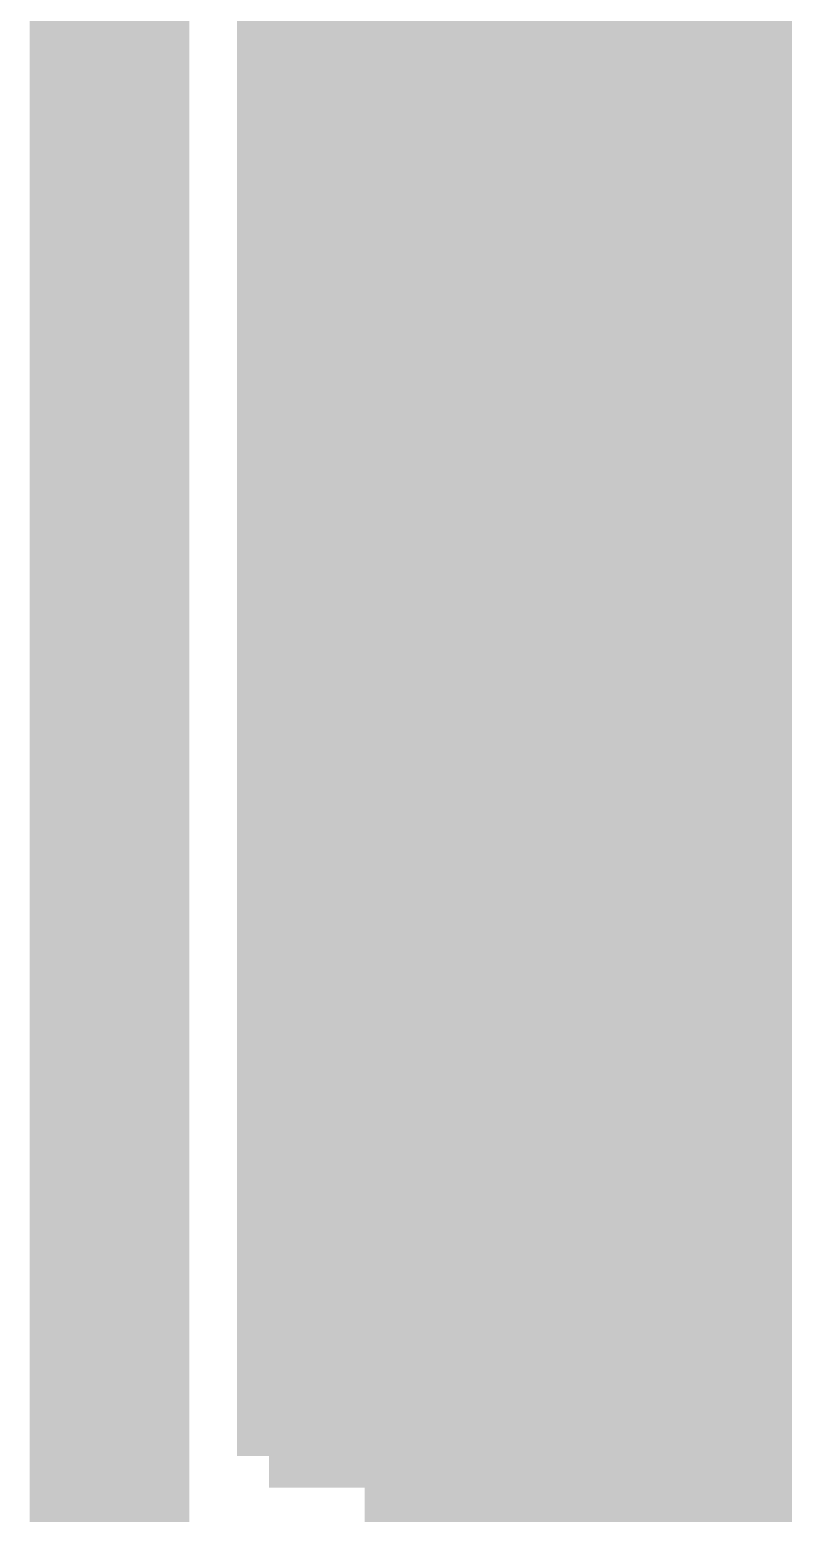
# Model space of a CAD drawing. Extents: x 0 to 95, y -50 to 50.
# Drawn here: x -0.32 to 2.68, y 9.8 to 15.71 of the extents above; entities that cross this region are included whole.
import ezdxf

# ---------------------------------------------------------------- set-up
doc = ezdxf.new("R2010")
doc.units = 0
doc.header["$MEASUREMENT"] = 0
doc.layers.get('0').update_dxf_attribs({"linetype": 'CONTINUOUS'})
for name, color, linetype in [('23-326-0_BOT', 7, 'CONTINUOUS'), ('23-326-0_DRD', 2, 'CONTINUOUS'), ('23-326-0_GND', 1, 'CONTINUOUS'), ('23-326-0_IN1', 3, 'CONTINUOUS'), ('23-326-0_SMB', 5, 'CONTINUOUS'), ('23-326-0_SMT', 10, 'CONTINUOUS'), ('23-326-0_SST', 9, 'CONTINUOUS'), ('23-326-0_TOP', 12, 'CONTINUOUS'), ('THRUHOLE_TAP', 8, 'CONTINUOUS')]:
    doc.layers.add(name, color=color, linetype=linetype)

# ---------------------------------------------------------------- blocks, each defined once
blk = doc.blocks.new('OBLONG_7')
at = {"const_width": 1.99898}
blk.add_lwpolyline([(0, 0.50038), (0, -0.50038)], dxfattribs=at)
at = {"const_width": 0.99949}
for points in [[(-0.499744, 0.50038, 1), (0.499744, 0.50038, 1)], [(-0.499744, -0.50038, 1), (0.499744, -0.50038, 1)]]:
    blk.add_lwpolyline(points, format="xyb", close=True, dxfattribs=at)
blk = doc.blocks.new('OBLONG_45')
at = {"const_width": 2.49936}
blk.add_lwpolyline([(0, 0.50038), (0, -0.50038)], dxfattribs=at)
at = {"const_width": 1.24968}
for points in [[(-0.62484, 0.50038, 1), (0.62484, 0.50038, 1)], [(-0.62484, -0.50038, 1), (0.62484, -0.50038, 1)]]:
    blk.add_lwpolyline(points, format="xyb", close=True, dxfattribs=at)
blk = doc.blocks.new('ROUND_23')
at = {"const_width": 0.8001}
blk.add_lwpolyline([(-0.40005, 0, 1), (0.40005, 0, 1)], format="xyb", close=True, dxfattribs=at)

msp = doc.modelspace()

# ---------------------------------------------------------------- linework, layer by layer
at = {"layer": '23-326-0_BOT', "const_width": 0.254}
for points in [[(10.033, 42.926), (7.239, 40.132), (0.635, 40.132), (0.635, 10.033)], [(0.8636, 40.132), (0.8636, 10.033)], [(0.99568, 15.7226), (0.635, 15.7226)], [(0.9652, 15.494), (0.635, 15.494)], [(0.9652, 15.4305), (0.9652, 14.42974)], [(0.9652, 15.2654), (0.635, 15.2654)], [(0.9652, 15.0368), (0.635, 15.0368)], [(0.9652, 14.8082), (0.635, 14.8082)], [(0.9652, 14.5796), (0.635, 14.5796)], [(0.9652, 14.351), (0.635, 14.351)], [(1.00076, 14.1224), (0.635, 14.1224)], [(1.07696, 13.8938), (0.635, 13.8938)], [(1.0922, 13.86078), (1.0922, 10.033)], [(1.2065, 13.6652), (0.635, 13.6652)], [(1.3208, 13.52296), (1.3208, 10.033)], [(1.4097, 13.4366), (0.635, 13.4366)], [(1.5494, 13.32738), (1.5494, 10.033)], [(1.77038, 13.208), (0.635, 13.208)], [(1.778, 13.20546), (1.778, 10.033)], [(2.0066, 13.1318), (2.0066, 10.033)], [(2.4638, 13.11148), (2.4638, 10.033)], [(2.6924, 13.15974), (2.6924, 10.033)], [(2.2352, 13.10132), (2.2352, 10.033)], [(3.31216, 12.9794), (0.635, 12.9794)], [(3.28422, 12.7508), (0.635, 12.7508)], [(3.29946, 12.5222), (0.635, 12.5222)], [(3.36296, 12.2936), (0.635, 12.2936)], [(3.48234, 12.065), (0.635, 12.065)], [(3.68046, 11.8364), (0.635, 11.8364)], [(4.06654, 11.6078), (0.635, 11.6078)], [(49.67986, 11.3792), (0.635, 11.3792)], [(49.94148, 11.1506), (0.635, 11.1506)], [(59.182, 10.922), (0.635, 10.922)], [(59.182, 10.6934), (0.635, 10.6934)], [(59.182, 10.4648), (0.635, 10.4648)], [(59.182, 10.2362), (0.635, 10.2362)], [(26.797, 10.033), (0.635, 10.033)]]:
    msp.add_lwpolyline(points, dxfattribs=at)
for points in [[(2.29362, 16.75892, 0.4142136), (0.9652, 15.4305)], [(0.9652, 14.42974, 0.4142136), (2.29362, 13.10132)], [(2.29362, 13.10132, 0.4058564), (3.62458, 14.39164)]]:
    msp.add_lwpolyline(points, format="xyb", dxfattribs=at)
at = {"layer": '23-326-0_DRD'}
for points, const_width in [([(0, 0), (59.9948, 0), (59.9948, 49.99482), (0, 49.99482), (0, 0)], 0.635), ([(2.03962, 15.56512), (1.65862, 15.18412)], 0.254), ([(2.54762, 15.56512), (2.03962, 15.56512)], 0.254), ([(2.92862, 15.18412), (2.54762, 15.56512)], 0.254), ([(1.65862, 15.18412), (1.65862, 14.67612)], 0.254), ([(1.65862, 14.67612), (2.03962, 14.29512)], 0.254), ([(2.54762, 14.29512), (2.92862, 14.67612)], 0.254), ([(2.03962, 14.29512), (2.54762, 14.29512)], 0.254)]:
    msp.add_lwpolyline(points, dxfattribs=dict(at, const_width=const_width))
at = {"layer": '23-326-0_GND', "const_width": 0.635}
msp.add_lwpolyline([(0, 0), (59.9948, 0), (59.9948, 49.99482), (0, 49.99482), (0, 0)], dxfattribs=at)
at = {"layer": '23-326-0_IN1', "const_width": 0.254}
for points in [[(2.29362, 13.10132, 0.4058564), (3.62458, 14.39164)], [(1.143, 13.76426, 0.2677451), (2.29362, 13.10053)]]:
    msp.add_lwpolyline(points, format="xyb", dxfattribs=at)
for points in [[(1.143, 13.76426), (1.143, 9.017)], [(1.18872, 13.6906), (1.143, 13.6906)], [(1.38176, 13.462), (1.143, 13.462)], [(1.3716, 13.47216), (1.3716, 8.89)], [(1.6002, 13.29436), (1.6002, 8.89)], [(1.7145, 13.2334), (1.143, 13.2334)], [(1.8288, 13.18514), (1.8288, 8.89)], [(2.7432, 13.17752), (2.7432, 8.89)], [(2.0574, 13.12164), (2.0574, 8.89)], [(2.5146, 13.1191), (2.5146, 8.89)], [(2.286, 13.10132), (2.286, 8.89)], [(3.31978, 13.0048), (1.143, 13.0048)], [(3.28422, 12.7762), (1.143, 12.7762)], [(3.29692, 12.5476), (1.143, 12.5476)], [(3.3528, 12.319), (1.143, 12.319)], [(3.46456, 12.0904), (1.143, 12.0904)], [(3.65252, 11.8618), (1.143, 11.8618)], [(4.00304, 11.6332), (1.143, 11.6332)], [(21.717, 11.4046), (1.143, 11.4046)], [(21.717, 11.176), (1.143, 11.176)], [(21.717, 10.9474), (1.143, 10.9474)], [(21.717, 10.7188), (1.143, 10.7188)], [(21.717, 10.4902), (1.143, 10.4902)], [(21.717, 10.2616), (1.143, 10.2616)], [(21.717, 10.033), (1.143, 10.033)], [(21.717, 9.8044), (1.143, 9.8044)]]:
    msp.add_lwpolyline(points, dxfattribs=at)
at = {"layer": '23-326-0_SST', "const_width": 0.1524}
for points in [[(8.68426, 16.36014), (10.0457, 16.36014), (10.0457, 16.95958), (8.68426, 16.95958), (8.68426, 10.98042), (2.74574, 10.98042), (2.74574, 16.95958), (1.3843, 16.95958), (1.3843, 16.36014), (1.3843, 12.86002), (2.74574, 12.86002)], [(1.3843, 12.86002), (1.3843, 12.26058), (2.74574, 12.26058)]]:
    msp.add_lwpolyline(points, dxfattribs=at)
at = {"layer": '23-326-0_TOP', "const_width": 0.254}
for points in [[(0.635, 39.751), (0.635, 10.033)], [(0.8636, 39.751), (0.8636, 10.033)], [(0.99568, 15.7226), (0.635, 15.7226)], [(0.9652, 15.494), (0.635, 15.494)], [(0.9652, 15.4305), (0.9652, 14.42974)], [(0.9652, 15.2654), (0.635, 15.2654)], [(0.9652, 15.0368), (0.635, 15.0368)], [(0.9652, 14.8082), (0.635, 14.8082)], [(0.9652, 14.5796), (0.635, 14.5796)], [(0.9652, 14.351), (0.635, 14.351)], [(1.00076, 14.1224), (0.635, 14.1224)], [(1.07696, 13.8938), (0.635, 13.8938)], [(1.0922, 13.86078), (1.0922, 10.033)], [(1.2065, 13.6652), (0.635, 13.6652)], [(1.3208, 13.52296), (1.3208, 10.033)], [(1.4097, 13.4366), (0.635, 13.4366)], [(1.5494, 13.32738), (1.5494, 10.033)], [(1.77038, 13.208), (0.635, 13.208)], [(1.778, 13.20546), (1.778, 10.033)], [(2.0066, 13.1318), (2.0066, 10.033)], [(2.4638, 13.11148), (2.4638, 10.033)], [(2.6924, 13.15974), (2.6924, 10.033)], [(2.2352, 13.10132), (2.2352, 10.033)], [(3.31216, 12.9794), (0.635, 12.9794)], [(3.28422, 12.7508), (0.635, 12.7508)], [(3.29946, 12.5222), (0.635, 12.5222)], [(3.36296, 12.2936), (0.635, 12.2936)], [(3.48234, 12.065), (0.635, 12.065)], [(10.795, 11.938), (10.795, 10.033), (0.635, 10.033)], [(3.68046, 11.8364), (0.635, 11.8364)], [(4.06654, 11.6078), (0.635, 11.6078)], [(10.795, 11.3792), (0.635, 11.3792)], [(10.795, 11.1506), (0.635, 11.1506)], [(10.795, 10.922), (0.635, 10.922)], [(10.795, 10.6934), (0.635, 10.6934)], [(10.795, 10.4648), (0.635, 10.4648)], [(10.795, 10.2362), (0.635, 10.2362)]]:
    msp.add_lwpolyline(points, dxfattribs=at)
for points in [[(2.29362, 16.75892, 0.4142136), (0.9652, 15.4305)], [(0.9652, 14.42974, 0.4142136), (2.29362, 13.10132)], [(2.29362, 13.10132, 0.4058564), (3.62458, 14.39164)]]:
    msp.add_lwpolyline(points, format="xyb", dxfattribs=at)

# ---------------------------------------------------------------- block references
at = {"layer": '23-326-0_BOT'}
msp.add_blockref('OBLONG_7', (2.29362, 14.93012), dxfattribs=at)
at = {"layer": '23-326-0_GND'}
msp.add_blockref('OBLONG_45', (2.29362, 14.93012), dxfattribs=at)
at = {"layer": '23-326-0_IN1'}
msp.add_blockref('OBLONG_7', (2.29362, 14.93012), dxfattribs=at)
at = {"layer": '23-326-0_SMB'}
msp.add_blockref('OBLONG_7', (2.29362, 14.93012), dxfattribs=at)
at = {"layer": '23-326-0_SMT'}
msp.add_blockref('OBLONG_7', (2.29362, 14.93012), dxfattribs=at)
at = {"layer": '23-326-0_TOP'}
msp.add_blockref('OBLONG_7', (2.29362, 14.93012), dxfattribs=at)
at = {"layer": 'THRUHOLE_TAP'}
msp.add_blockref('ROUND_23', (2.29362, 14.93012), dxfattribs=at)

doc.saveas('drawing.dxf')
